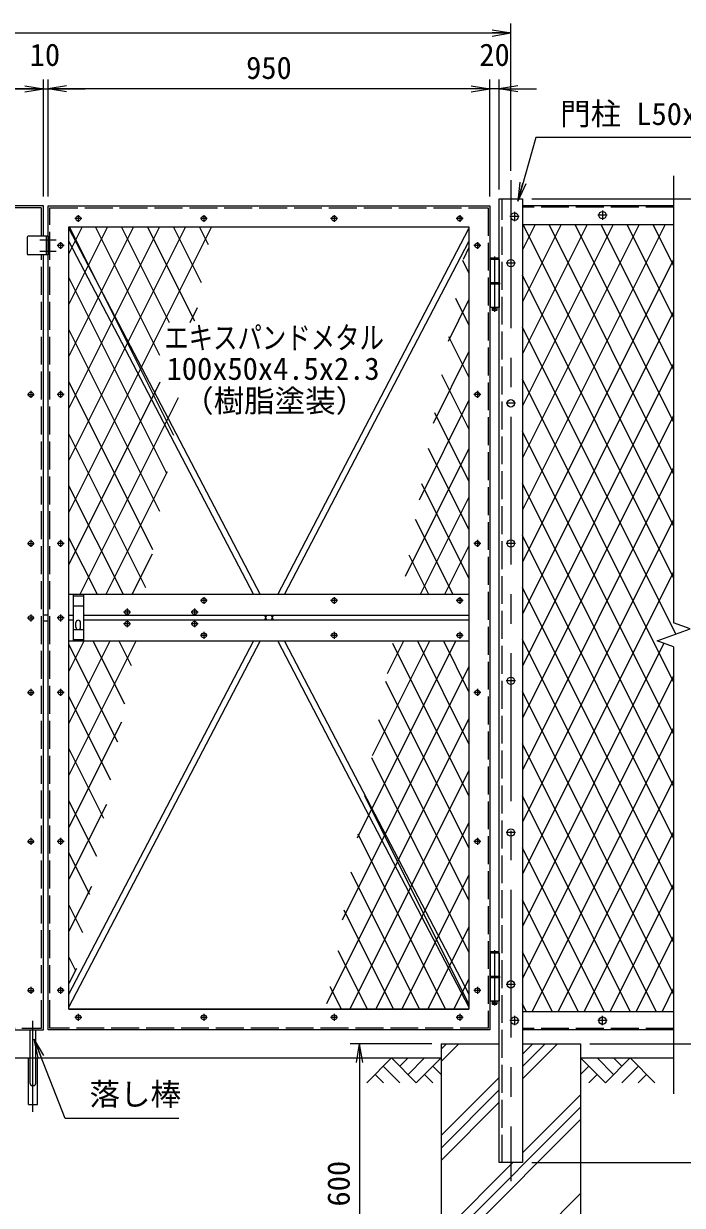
# Model space of a CAD drawing. Units: millimetres at full size. Extents: x -4200 to 4200, y -2970 to 2970.
# Drawn here: x 1194 to 2611, y -885 to 1653 of the extents above; entities that cross this region are included whole.
import ezdxf
from ezdxf.enums import TextEntityAlignment as Align

# ---------------------------------------------------------------- set-up
doc = ezdxf.new("R2010")
doc.units = ezdxf.units.MM
doc.header["$LTSCALE"] = 10
doc.linetypes.add('DASHED', pattern=[7.5, 6, -1.5])
doc.linetypes.add('USER1', pattern=[50.8, 31.75, -6.35, 6.35, -6.35])
for name, color, linetype, lineweight in [('0-1_D-STR1', 1, 'Continuous', 18), ('0-2_D-BMK', 2, 'USER1', 13), ('0-3_D-STR3', 3, 'Continuous', 13), ('0-4_D-STR4', 7, 'Continuous', 18), ('0-5_D-STR-DIM', 7, 'Continuous', 13), ('0-6_D-BGD', 7, 'Continuous', 18), ('0-7_0', 7, 'Continuous', 18), ('0-8_D-DCR-HCH', 7, 'Continuous', 13), ('0-9_D-STR-TXT', 7, 'Continuous', 13), ('0-A_D-STR2', 7, 'Continuous', 13)]:
    doc.layers.add(name, color=color, linetype=linetype, lineweight=lineweight)
doc.styles.add('ＭＳ ゴシック', font='')
doc.styles.get('ＭＳ ゴシック').set_extended_font_data('MS Gothic')

# ---------------------------------------------------------------- blocks, each defined once
blk = doc.blocks.new('_Open')
at = {"layer": '0-7_0'}
blk.add_line((-10, 1.667), (0, 0), dxfattribs=at)
blk.add_lwpolyline([(-10, -1.667), (0, 0), (-10, 0)], dxfattribs=at)

msp = doc.modelspace()

# ---------------------------------------------------------------- linework, layer by layer
at = {"layer": '0-1_D-STR1', "linetype": 'DASHED'}
for p, q in [((2222.99, -793.63), (2222.99, 1276.37)), ((1232.99, 1196.37), (1232.99, 1257.37)), ((1250.99, -504.63), (1250.99, 1257.37)), ((2591.99, 1258.37), (2266.99, 1258.37)), ((1232.99, -504.63), (1232.99, 1156.37)), ((290.99, -504.63), (1232.99, -504.63)), ((2192.99, -504.63), (1250.99, -504.63)), ((2591.99, -505.63), (2266.99, -505.63))]:
    msp.add_line(p, q, dxfattribs=at)
at = {"layer": '0-1_D-STR1'}
for p, q in [((1236.99, 1261.37), (286.99, 1261.37)), ((1236.99, 1196.37), (1236.99, 1261.37)), ((2591.99, 1261.37), (2266.99, 1261.37)), ((2266.99, 1221.37), (2591.99, 1221.37)), ((1291.99, 1216.37), (2151.99, 1216.37)), ((1291.99, -463.63), (1291.99, 1216.37)), ((2151.99, 1216.37), (2151.99, -463.63)), ((2151.99, 426.37), (1291.99, 426.37)), ((1300.99, 381.37), (1291.99, 381.37)), ((2151.99, 381.37), (1322.99, 381.37)), ((1300.99, 371.37), (1291.99, 371.37)), ((2151.99, 371.37), (1322.99, 371.37)), ((2151.99, 326.37), (1291.99, 326.37)), ((2151.99, -463.63), (1291.99, -463.63)), ((1291.99, -463.63), (2151.99, -463.63)), ((2266.99, -468.63), (2591.99, -468.63)), ((2591.99, -508.63), (2266.99, -508.63))]:
    msp.add_line(p, q, dxfattribs=at)
for points in [[(2266.99, -793.63), (2216.99, -793.63), (2216.99, 1276.37), (2266.99, 1276.37)], [(2196.99, 1261.37), (2196.99, -508.63), (1246.99, -508.63), (1246.99, 1261.37)]]:
    msp.add_lwpolyline(points, close=True, dxfattribs=at)
msp.add_lwpolyline([(286.99, 1261.37), (286.99, -508.63), (1236.99, -508.63), (1236.99, 1156.37)], dxfattribs=at)
at = {"layer": '0-1_D-STR1', "linetype": 'DASHED'}
for points in [[(1232.99, 1257.37), (290.99, 1257.37), (290.99, -504.63)], [(1250.99, 1257.37), (2192.99, 1257.37), (2192.99, -504.63)]]:
    msp.add_lwpolyline(points, dxfattribs=at)
at = {"layer": '0-2_D-BMK'}
for p, q in [((2241.99, 1316.37), (2241.99, -833.63)), ((2249.99, 1248.37), (2249.99, 1228.37)), ((2438.99, 1251.37), (2438.99, 1231.37)), ((1319.43, 1234.37), (1304.55, 1234.37)), ((1311.99, 1241.81), (1311.99, 1226.93)), ((1589.43, 1234.37), (1574.55, 1234.37)), ((1581.99, 1241.81), (1581.99, 1226.93)), ((1869.43, 1234.37), (1854.55, 1234.37)), ((1861.99, 1241.81), (1861.99, 1226.93)), ((2139.43, 1234.37), (2124.55, 1234.37)), ((2131.99, 1241.81), (2131.99, 1226.93)), ((2259.99, 1238.37), (2239.99, 1238.37)), ((2448.99, 1241.37), (2428.99, 1241.37)), ((1229.39, 1188.37), (1264.59, 1188.37)), ((1281.43, 1176.37), (1266.55, 1176.37)), ((1273.99, 1183.81), (1273.99, 1168.93)), ((2177.43, 1176.37), (2162.55, 1176.37)), ((2169.99, 1183.81), (2169.99, 1168.93)), ((1229.39, 1164.37), (1264.59, 1164.37)), ((2206.99, 1152.77), (2206.99, 1033.61)), ((2251.99, 1138.37), (2231.99, 1138.37)), ((1209.99, 863.81), (1209.99, 848.93)), ((1273.99, 863.81), (1273.99, 848.93)), ((2169.99, 863.81), (2169.99, 848.93)), ((1202.55, 856.37), (1217.43, 856.37)), ((1281.43, 856.37), (1266.55, 856.37)), ((2177.43, 856.37), (2162.55, 856.37)), ((2251.99, 837.37), (2231.99, 837.37)), ((1202.55, 536.37), (1217.43, 536.37)), ((1209.99, 543.81), (1209.99, 528.93)), ((1281.43, 536.37), (1266.55, 536.37)), ((1273.99, 543.81), (1273.99, 528.93)), ((2177.43, 536.37), (2162.55, 536.37)), ((2169.99, 543.81), (2169.99, 528.93)), ((2251.99, 536.37), (2231.99, 536.37)), ((1589.43, 413.87), (1574.55, 413.87)), ((1581.99, 421.31), (1581.99, 406.43)), ((1869.43, 413.87), (1854.55, 413.87)), ((1861.99, 421.31), (1861.99, 406.43)), ((2139.43, 413.87), (2124.55, 413.87)), ((2131.99, 421.31), (2131.99, 406.43)), ((1209.99, 383.81), (1209.99, 368.93)), ((1273.99, 383.81), (1273.99, 368.93)), ((1424.43, 388.87), (1409.55, 388.87)), ((1416.99, 396.31), (1416.99, 381.43)), ((1569.43, 388.87), (1554.55, 388.87)), ((1561.99, 396.31), (1561.99, 381.43)), ((1202.55, 376.37), (1217.43, 376.37)), ((1281.43, 376.37), (1266.55, 376.37)), ((1424.43, 363.87), (1409.55, 363.87)), ((1416.99, 371.31), (1416.99, 356.43)), ((1569.43, 363.87), (1554.55, 363.87)), ((1561.99, 371.31), (1561.99, 356.43)), ((1589.43, 338.87), (1574.55, 338.87)), ((1581.99, 346.31), (1581.99, 331.43)), ((1869.43, 338.87), (1854.55, 338.87)), ((1861.99, 346.31), (1861.99, 331.43)), ((2139.43, 338.87), (2124.55, 338.87)), ((2131.99, 346.31), (2131.99, 331.43)), ((2251.99, 241.37), (2231.99, 241.37)), ((1202.55, 216.37), (1217.43, 216.37)), ((1209.99, 223.81), (1209.99, 208.93)), ((1281.43, 216.37), (1266.55, 216.37)), ((1273.99, 223.81), (1273.99, 208.93)), ((2177.43, 216.37), (2162.55, 216.37)), ((2169.99, 223.81), (2169.99, 208.93)), ((1209.99, -96.19), (1209.99, -111.07)), ((1273.99, -96.19), (1273.99, -111.07)), ((2169.99, -96.19), (2169.99, -111.07)), ((2251.99, -84.63), (2231.99, -84.63)), ((1202.55, -103.63), (1217.43, -103.63)), ((1281.43, -103.63), (1266.55, -103.63)), ((2177.43, -103.63), (2162.55, -103.63)), ((2206.99, -337.23), (2206.99, -456.39)), ((1202.55, -423.63), (1217.43, -423.63)), ((1209.99, -416.19), (1209.99, -431.07)), ((1281.43, -423.63), (1266.55, -423.63)), ((1273.99, -416.19), (1273.99, -431.07)), ((2177.43, -423.63), (2162.55, -423.63)), ((2169.99, -416.19), (2169.99, -431.07)), ((2251.99, -410.63), (2231.99, -410.63)), ((1319.43, -481.63), (1304.55, -481.63)), ((1311.99, -474.19), (1311.99, -489.07)), ((1589.43, -481.63), (1574.55, -481.63)), ((1581.99, -474.19), (1581.99, -489.07)), ((1869.43, -481.63), (1854.55, -481.63)), ((1861.99, -474.19), (1861.99, -489.07)), ((2139.43, -481.63), (2124.55, -481.63)), ((2131.99, -474.19), (2131.99, -489.07)), ((2249.99, -478.63), (2249.99, -498.63)), ((2438.99, -498.63), (2438.99, -478.63)), ((1214.49, -684.27), (1214.49, -489.2)), ((2259.99, -488.63), (2239.99, -488.63)), ((2448.99, -488.63), (2428.99, -488.63))]:
    msp.add_line(p, q, dxfattribs=at)
at = {"layer": '0-3_D-STR3'}
for p, q in [((1201.99, 1194.37), (1201.99, 1158.37)), ((1246.99, 1196.37), (1203.99, 1196.37)), ((1246.99, 1196.37), (1246.99, 1156.37)), ((1291.99, 1212.66), (1703.18, 426.37)), ((1740.8, 426.37), (2151.99, 1212.66)), ((1291.99, 1184.61), (1688.51, 426.37)), ((1755.47, 426.37), (2151.99, 1184.61)), ((1246.99, 1156.37), (1203.99, 1156.37)), ((2216.69, 1146.37), (2197.29, 1146.37)), ((2197.29, 1146.37), (2197.29, 1096.37)), ((2197.49, 1148.37), (2198.49, 1149.37)), ((2197.49, 1148.37), (2197.49, 1146.37)), ((2197.49, 1148.37), (2216.49, 1148.37)), ((2215.49, 1149.37), (2198.49, 1149.37)), ((2215.49, 1149.37), (2216.49, 1148.37)), ((2216.49, 1148.37), (2216.49, 1146.37)), ((2216.69, 1146.37), (2216.69, 1096.37)), ((2217.49, 1096.37), (2196.49, 1096.37)), ((2196.49, 1096.37), (2196.49, 1093.37)), ((2217.49, 1093.37), (2196.49, 1093.37)), ((2197.29, 1093.37), (2197.29, 1043.37)), ((2216.69, 1093.37), (2216.69, 1043.37)), ((2217.49, 1096.37), (2217.49, 1093.37)), ((2216.69, 1043.37), (2197.29, 1043.37)), ((2201.99, 1043.37), (2201.99, 1037.37)), ((2211.99, 1043.37), (2211.99, 1037.37)), ((2202.99, 1036.37), (2201.99, 1037.37)), ((2210.99, 1036.37), (2202.99, 1036.37)), ((1300.99, 426.37), (1300.99, 326.37)), ((1322.99, 426.37), (1322.99, 326.37)), ((1236.99, 382.87), (1246.99, 382.87)), ((1712.04, 371.37), (1717.27, 381.37)), ((1712.04, 381.37), (1717.27, 371.37)), ((1726.71, 371.37), (1731.94, 381.37)), ((1726.71, 381.37), (1731.94, 371.37)), ((1236.99, 369.87), (1246.99, 369.87)), ((1306.99, 356.37), (1306.99, 366.37)), ((1316.99, 356.37), (1316.99, 366.37)), ((1291.99, -431.88), (1688.51, 326.37)), ((1291.99, -459.93), (1703.18, 326.37)), ((1740.8, 326.37), (2151.99, -459.93)), ((1755.47, 326.37), (2151.99, -431.88)), ((2216.69, -343.63), (2197.29, -343.63)), ((2197.29, -343.63), (2197.29, -393.63)), ((2197.49, -341.63), (2198.49, -340.63)), ((2197.49, -341.63), (2197.49, -343.63)), ((2197.49, -341.63), (2216.49, -341.63)), ((2215.49, -340.63), (2198.49, -340.63)), ((2215.49, -340.63), (2216.49, -341.63)), ((2216.49, -341.63), (2216.49, -343.63)), ((2216.69, -343.63), (2216.69, -393.63)), ((2217.49, -393.63), (2196.49, -393.63)), ((2196.49, -393.63), (2196.49, -396.63)), ((2217.49, -396.63), (2196.49, -396.63)), ((2197.29, -396.63), (2197.29, -446.63)), ((2216.69, -396.63), (2216.69, -446.63)), ((2217.49, -393.63), (2217.49, -396.63)), ((2216.69, -446.63), (2197.29, -446.63)), ((2201.99, -446.63), (2201.99, -452.63)), ((2202.99, -453.63), (2201.99, -452.63)), ((2210.99, -453.63), (2202.99, -453.63)), ((2211.99, -446.63), (2211.99, -452.63)), ((1208.49, -568.63), (1208.49, -508.63)), ((1220.49, -568.63), (1220.49, -508.63)), ((1204.94, -668.63), (1204.94, -568.63)), ((1224.04, -668.63), (1224.04, -568.63)), ((1204.94, -668.63), (1224.04, -668.63))]:
    msp.add_line(p, q, dxfattribs=at)
at = {"layer": '0-3_D-STR3', "linetype": 'DASHED'}
for p, q in [((1242.99, 1196.37), (1242.99, 1156.37)), ((1322.99, 423.37), (1300.99, 423.37)), ((1322.99, 401.37), (1300.99, 401.37)), ((1300.99, 351.37), (1322.99, 351.37)), ((1322.99, 329.37), (1300.99, 329.37)), ((1208.49, -623.52), (1208.49, -568.63)), ((1220.49, -623.5), (1220.49, -568.63)), ((1215.99, -628), (1212.99, -628))]:
    msp.add_line(p, q, dxfattribs=at)
at = {"layer": '0-3_D-STR3'}
for points in [[(2210.99, 1036.37), (2211.99, 1037.37), (2201.99, 1037.37)], [(2210.99, -453.63), (2211.99, -452.63), (2201.99, -452.63)]]:
    msp.add_lwpolyline(points, dxfattribs=at)
for centre, radius in [((2249.99, 1238.37), 8), ((2438.99, 1241.37), 8), ((1311.99, 1234.37), 5.25), ((1581.99, 1234.37), 5.25), ((1861.99, 1234.37), 5.25), ((2131.99, 1234.37), 5.25), ((1273.99, 1176.37), 5.25), ((2169.99, 1176.37), 5.25), ((2241.99, 1138.37), 8), ((2206.99, 1041.37), 2), ((1209.99, 856.37), 5.25), ((1273.99, 856.37), 5.25), ((2169.99, 856.37), 5.25), ((2241.99, 837.37), 8), ((1209.99, 536.37), 5.25), ((1273.99, 536.37), 5.25), ((2169.99, 536.37), 5.25), ((2241.99, 536.37), 8), ((1581.99, 413.87), 5.25), ((1861.99, 413.87), 5.25), ((2131.99, 413.87), 5.25), ((1209.99, 376.37), 5.25), ((1273.99, 376.37), 5.25), ((1416.99, 388.87), 5.25), ((1561.99, 388.87), 5.25), ((1416.99, 363.87), 5.25), ((1561.99, 363.87), 5.25), ((1581.99, 338.87), 5.25), ((1861.99, 338.87), 5.25), ((2131.99, 338.87), 5.25), ((2241.99, 241.37), 8), ((1209.99, 216.37), 5.25), ((1273.99, 216.37), 5.25), ((2169.99, 216.37), 5.25), ((1209.99, -103.63), 5.25), ((1273.99, -103.63), 5.25), ((2169.99, -103.63), 5.25), ((2241.99, -84.63), 8), ((2241.99, -410.63), 8), ((1209.99, -423.63), 5.25), ((1273.99, -423.63), 5.25), ((2169.99, -423.63), 5.25), ((2206.99, -448.63), 2), ((1311.99, -481.63), 5.25), ((1581.99, -481.63), 5.25), ((1861.99, -481.63), 5.25), ((2131.99, -481.63), 5.25), ((2249.99, -488.63), 8), ((2438.99, -488.63), 8)]:
    msp.add_circle(centre, radius, dxfattribs=at)
for centre, radius, start, end in [((1203.99, 1194.37), 2, 90, 180), ((1203.99, 1158.37), 2, 180, 270), ((1311.99, 366.37), 5, 0.00035, 180.00001), ((1311.99, 356.37), 5, 180.00002, 0.00001)]:
    msp.add_arc(centre, radius, start, end, dxfattribs=at)
at = {"layer": '0-3_D-STR3', "linetype": 'DASHED'}
for centre, start, end in [((1212.99, -623.5), 179.99999, 270.00049), ((1215.99, -623.5), 269.99951, 0.00001)]:
    msp.add_arc(centre, 4.5, start, end, dxfattribs=at)
at = {"layer": '0-4_D-STR4'}
for p, q in [((2091.99, -538.63), (2091.99, -1138.63)), ((2091.99, -538.63), (2216.99, -538.63)), ((2266.99, -538.63), (2391.99, -538.63)), ((2391.99, -538.63), (2391.99, -1138.63))]:
    msp.add_line(p, q, dxfattribs=at)
at = {"layer": '0-5_D-STR-DIM'}
for p, q in [((2241.99, 1336.37), (2241.99, 1652.86)), ((241.99, 1632.86), (2241.99, 1632.86)), ((1236.99, 1281.37), (1236.99, 1532.86)), ((1236.99, 1281.37), (1236.99, 1532.86)), ((1246.99, 1281.37), (1246.99, 1532.86)), ((1246.99, 1281.37), (1246.99, 1532.86)), ((2196.99, 1281.37), (2196.99, 1532.86)), ((2196.99, 1281.37), (2196.99, 1532.86)), ((2216.99, 1296.37), (2216.99, 1532.86)), ((286.99, 1512.86), (1236.99, 1512.86)), ((1196.99, 1512.86), (1156.99, 1512.86)), ((1236.99, 1512.86), (1246.99, 1512.86)), ((2196.99, 1512.86), (1246.99, 1512.86)), ((1286.99, 1512.86), (1326.99, 1512.86)), ((2156.99, 1512.86), (2116.99, 1512.86)), ((2216.99, 1512.86), (2196.99, 1512.86)), ((2256.99, 1512.86), (2296.99, 1512.86)), ((2591.99, 1325.82), (2591.99, 365.59)), ((2286.99, 1276.37), (3033.04, 1276.37)), ((2286.99, 1276.37), (3153.04, 1276.37)), ((2627.23, 352.77), (2591.99, 365.59)), ((2556.75, 327.12), (2627.23, 352.77)), ((2591.99, 314.29), (2556.75, 327.12)), ((2591.99, 314.29), (2591.99, -645.94)), ((2071.99, -538.63), (1896.77, -538.63)), ((1916.77, -538.63), (1916.77, -1138.63)), ((2411.99, -538.63), (3033.04, -538.63)), ((2411.99, -538.63), (2913.04, -538.63)), ((2411.99, -538.63), (3033.04, -538.63)), ((2286.99, -793.63), (3033.04, -793.63)), ((2286.99, -793.63), (3153.04, -793.63))]:
    msp.add_line(p, q, dxfattribs=at)
at = {"layer": '0-6_D-BGD'}
for p, q in [((391.99, -568.63), (2091.99, -568.63)), ((2391.99, -568.63), (2591.99, -568.63))]:
    msp.add_line(p, q, dxfattribs=at)
at = {"layer": '0-8_D-DCR-HCH'}
for p, q in [((2091.99, -576.56), (2129.92, -538.63)), ((2091.99, -550.04), (2103.4, -538.63)), ((2266.99, -613.69), (2342.05, -538.63)), ((2266.99, -587.17), (2315.53, -538.63)), ((2266.99, -560.66), (2289.02, -538.63)), ((1985.57, -568.63), (1932.36, -621.84)), ((1985.57, -568.63), (2038.78, -621.84)), ((2003.3, -586.37), (2021.04, -568.63)), ((2021.04, -604.11), (2056.52, -568.63)), ((2038.78, -621.84), (2091.99, -568.63)), ((2445.2, -621.84), (2391.99, -568.63)), ((2462.94, -604.11), (2427.47, -568.63)), ((2498.42, -568.63), (2445.2, -621.84)), ((2480.77, -586.46), (2462.94, -568.63)), ((2498.42, -568.63), (2551.63, -621.84)), ((1950.09, -604.11), (1967.91, -621.84)), ((1967.83, -586.37), (2003.47, -621.84)), ((2056.52, -604.11), (2074.34, -621.84)), ((2074.25, -586.37), (2091.99, -604.03)), ((2409.73, -586.37), (2391.99, -604.03)), ((2427.47, -604.11), (2409.65, -621.84)), ((2516.15, -586.37), (2480.52, -621.84)), ((2533.89, -604.11), (2516.07, -621.84)), ((2091.99, -735.66), (2216.99, -610.66)), ((2091.99, -762.17), (2216.99, -637.17)), ((2266.99, -772.79), (2391.99, -647.79)), ((2091.99, -788.69), (2216.99, -663.69)), ((2091.99, -974.31), (2391.99, -674.31)), ((2091.99, -1000.82), (2391.99, -700.82)), ((2091.99, -947.79), (2246.15, -793.63)), ((2113.28, -1138.63), (2391.99, -859.92))]:
    msp.add_line(p, q, dxfattribs=at)
at = {"layer": '0-9_D-STR-TXT'}
for points in [[(2766.63, 1408.02), (2295.66, 1408.02), (2257.57, 1273.75)], [(1528.01, -698.79), (1283.69, -698.79), (1217.9, -530.33)]]:
    msp.add_lwpolyline(points, dxfattribs=at)
at = {"layer": '0-A_D-STR2'}
for p, q in [((2294.02, 1221.37), (2266.99, 1167.31)), ((2349.92, 1221.37), (2266.99, 1055.5)), ((2405.83, 1221.37), (2266.99, 943.7)), ((2461.73, 1221.37), (2266.99, 831.89)), ((2517.63, 1221.37), (2266.99, 720.09)), ((2573.53, 1221.37), (2266.99, 608.29)), ((2591.99, 574.29), (2268.45, 1221.37)), ((2591.99, 686.09), (2324.35, 1221.37)), ((2591.99, 797.89), (2380.25, 1221.37)), ((2591.99, 909.69), (2436.15, 1221.37)), ((2591.99, 1021.5), (2492.06, 1221.37)), ((2591.99, 1133.3), (2547.96, 1221.37)), ((1320.52, 1216.37), (1291.99, 1159.31)), ((1374.92, 1216.37), (1291.99, 1050.5)), ((1430.83, 1216.37), (1291.99, 938.7)), ((1486.73, 1216.37), (1291.99, 826.89)), ((1542.63, 1216.37), (1291.99, 715.09)), ((1598.53, 1216.37), (1291.99, 603.29)), ((1517.37, 768.52), (1293.45, 1216.37)), ((1487.66, 939.74), (1349.35, 1216.37)), ((1508.17, 1010.54), (1405.25, 1216.37)), ((1562.29, 1014.09), (1461.15, 1216.37)), ((1577.26, 1095.95), (1517.06, 1216.37)), ((1592.24, 1177.81), (1572.96, 1216.37)), ((2151.99, 1172.11), (2139.23, 1146.58)), ((2151.99, 1117.67), (2138.77, 1144.11)), ((2591.99, 1146.48), (2266.99, 496.48)), ((1502.4, 686.67), (1291.99, 1107.48)), ((2591.99, 462.48), (2266.99, 1112.48)), ((1567.48, 1042.46), (1551.52, 1010.54)), ((2151.99, 1060.31), (2106.98, 970.28)), ((2151.99, 1005.87), (2123.8, 1062.25)), ((2591.99, 1034.68), (2266.99, 384.68)), ((1487.43, 604.81), (1291.99, 995.68)), ((2596.53, 341.59), (2266.99, 1000.68)), ((2151.99, 894.07), (2108.83, 980.39)), ((2151.99, 948.5), (2074.73, 793.98)), ((2591.99, 922.88), (2266.99, 272.88)), ((2151.99, 782.27), (2093.86, 898.54)), ((2591.99, 238.88), (2266.99, 888.87)), ((1472.45, 522.95), (1291.99, 883.87)), ((1487.66, 882.83), (1291.99, 491.48)), ((1526.78, 849.26), (1315.33, 426.37)), ((2151.99, 844.27), (2044.67, 629.62)), ((2151.99, 670.46), (2078.88, 816.68)), ((2591.99, 811.07), (2266.99, 161.07)), ((1457.48, 441.09), (1291.99, 772.07)), ((2591.99, 127.08), (2266.99, 777.07)), ((2151.99, 740.04), (2014.6, 465.26)), ((2151.99, 566.23), (2064.92, 740.37)), ((1502.98, 689.86), (1371.24, 426.37)), ((2591.99, 699.27), (2266.99, 49.27)), ((1408.94, 426.37), (1291.99, 660.27)), ((2151.99, 462), (2050.96, 664.06)), ((2591.99, 15.27), (2266.99, 665.27)), ((2151.99, 635.81), (2047.27, 426.37)), ((2117.69, 426.37), (2037.01, 587.74)), ((2591.99, 587.47), (2266.99, -62.53)), ((1353.04, 426.37), (1291.99, 548.47)), ((2591.99, -96.53), (2266.99, 553.46)), ((1470.74, 513.56), (1427.14, 426.37)), ((2065.58, 426.37), (2023.05, 511.43)), ((2151.99, 531.58), (2099.38, 426.37)), ((2591.99, 475.66), (2266.99, -174.34)), ((2591.99, -208.33), (2266.99, 441.66)), ((1435.83, 326.37), (1291.99, 38.7)), ((1379.92, 326.37), (1291.99, 150.5)), ((1324.02, 326.37), (1291.99, 262.31)), ((1396.84, 109.58), (1291.99, 319.28)), ((1411.81, 191.44), (1344.35, 326.37)), ((1426.79, 273.3), (1400.25, 326.37)), ((2123.22, 326.37), (1911.88, -96.31)), ((2067.32, 326.37), (1944.13, 79.99)), ((2011.42, 326.37), (1976.38, 256.29)), ((2151.99, -5.93), (1988.3, 321.45)), ((2151.99, 105.87), (2041.74, 326.37)), ((2151.99, 217.67), (2097.64, 326.37)), ((2591.99, -320.14), (2266.99, 329.86)), ((2571.02, 321.92), (2266.99, -286.14)), ((2151.99, 272.11), (1879.63, -272.61)), ((2151.99, -117.73), (1973.32, 239.6)), ((2591.99, 252.06), (2266.99, -397.94)), ((1381.87, 27.73), (1291.99, 207.48)), ((2591.99, -431.94), (2266.99, 218.06)), ((2151.99, 160.31), (1845.62, -452.43)), ((2151.99, -229.54), (1958.35, 157.74)), ((1404.63, 152.18), (1291.99, -73.11)), ((2591.99, 140.26), (2287.55, -468.63)), ((2554.44, -468.63), (2266.99, 106.25)), ((1366.9, -54.13), (1291.99, 95.68)), ((2151.99, -341.34), (1943.38, 75.88)), ((2151.99, 48.5), (1895.92, -463.63)), ((2591.99, 28.45), (2343.45, -468.63)), ((1351.92, -135.99), (1291.99, -16.13)), ((1372.38, -24.12), (1291.99, -184.91)), ((2151.99, -453.14), (1928.41, -5.97)), ((2498.53, -468.63), (2266.99, -5.55)), ((2151.99, -63.3), (1951.83, -463.63)), ((2101.33, -463.63), (1913.43, -87.83)), ((2591.99, -83.35), (2399.35, -468.63)), ((2442.63, -468.63), (2266.99, -117.35)), ((1336.95, -217.85), (1291.99, -127.93)), ((2045.43, -463.63), (1898.46, -169.69)), ((2151.99, -175.11), (2007.73, -463.63)), ((1340.14, -200.42), (1291.99, -296.71)), ((2591.99, -195.16), (2455.25, -468.63)), ((1321.98, -299.7), (1291.99, -239.73)), ((1989.53, -463.63), (1883.49, -251.55)), ((2386.73, -468.63), (2266.99, -229.15)), ((2151.99, -286.91), (2063.63, -463.63)), ((2591.99, -306.96), (2511.15, -468.63)), ((1307, -381.56), (1291.99, -351.54)), ((1933.63, -463.63), (1871.1, -338.58)), ((2330.83, -468.63), (2266.99, -340.96)), ((1307.89, -376.72), (1291.99, -408.52)), ((2151.99, -398.71), (2119.53, -463.63)), ((1877.72, -463.63), (1853.82, -415.82)), ((2591.99, -418.76), (2567.06, -468.63)), ((2274.93, -468.63), (2266.99, -452.76))]:
    msp.add_line(p, q, dxfattribs=at)

# ---------------------------------------------------------------- block references
at = {"layer": '0-5_D-STR-DIM', "xscale": 4, "yscale": 4}
for p in [(2241.99, 1632.86), (1236.99, 1512.86), (1236.99, 1512.86), (2196.99, 1512.86), (2196.99, 1512.86)]:
    msp.add_blockref('_Open', p, dxfattribs=at)
for p, rotation in [((1246.99, 1512.86), 180), ((1246.99, 1512.86), 180), ((2216.99, 1512.86), 180), ((1916.77, -538.63), 90)]:
    msp.add_blockref('_Open', p, dxfattribs=dict(at, rotation=rotation))
at = {"layer": '0-9_D-STR-TXT', "xscale": 4, "yscale": 4}
for p, rotation in [((2257.03, 1271.82), 254.16392), ((1217.17, -528.46), 111.33342)]:
    msp.add_blockref('_Open', p, dxfattribs=dict(at, rotation=rotation))

# ---------------------------------------------------------------- texts
at = {"layer": '0-5_D-STR-DIM', "style": 'ＭＳ ゴシック'}
for s, p in [('10', (1207.58, 1547.61)), ('20', (2174.23, 1547.61)), ('950', (1672.85, 1519.61))]:
    msp.add_text(s, height=48.09, dxfattribs=at).set_placement(p, align=Align.BOTTOM_LEFT)
msp.add_text('600', height=48.09, rotation=90, dxfattribs=at).set_placement((1910.03, -887.9), align=Align.BOTTOM_LEFT)
at = {"layer": '0-9_D-STR-TXT', "style": 'ＭＳ ゴシック'}
for s, p in [('門柱 L50x50x6', (2347.85, 1420.6)), ('100x50x4.5x2.3', (1501.87, 873.32)), ('（樹脂塗装）', (1537.44, 804.13)), ('落し棒', (1336.14, -685.06))]:
    msp.add_text(s, height=48.09, dxfattribs=at).set_placement(p, align=Align.BOTTOM_LEFT)
at = {"layer": '0-9_D-STR-TXT', "style": 'ＭＳ ゴシック', "width": 0.8}
msp.add_text('エキスパンドメタル', height=48.09, dxfattribs=at).set_placement((1496.88, 939.82), align=Align.BOTTOM_LEFT)

doc.saveas('drawing.dxf')
